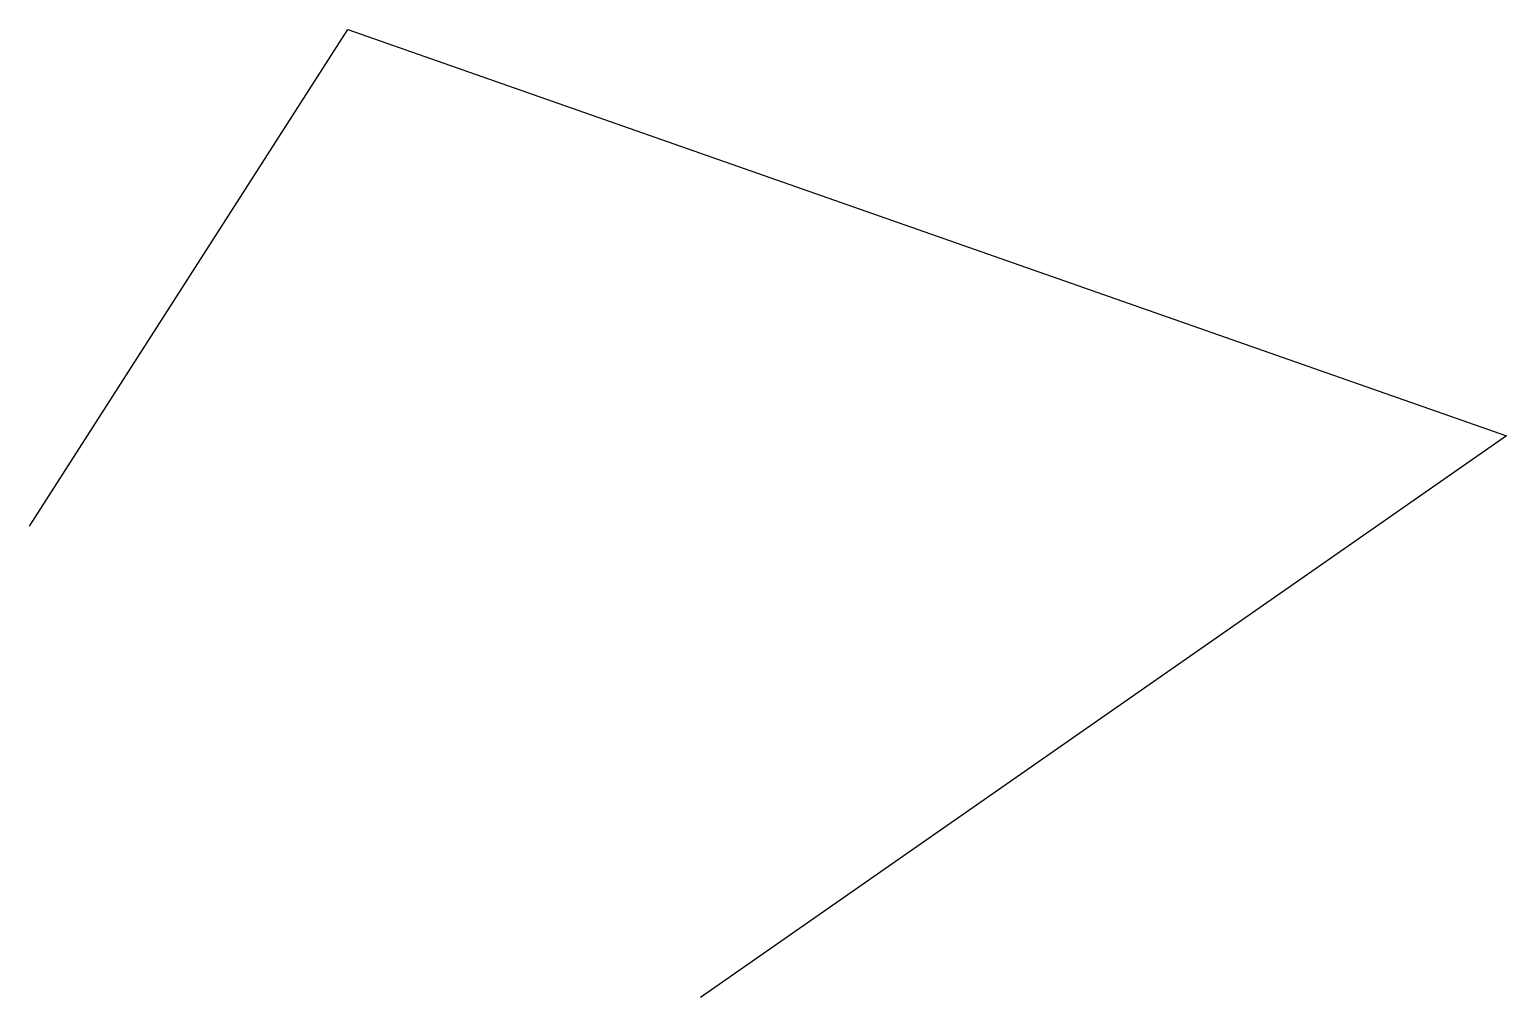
# Model space of a CAD drawing. Header units: millimetres. Extents: x 1438 to 3169, y 349 to 1484.
import ezdxf

# ---------------------------------------------------------------- set-up
doc = ezdxf.new("R2010")
doc.units = ezdxf.units.MM

msp = doc.modelspace()

# ---------------------------------------------------------------- linework, layer by layer
msp.add_lwpolyline([(1437.8, 901.4), (1810.8, 1483.7), (3169.4, 1007.5), (2224.6, 349)])

doc.saveas('drawing.dxf')
